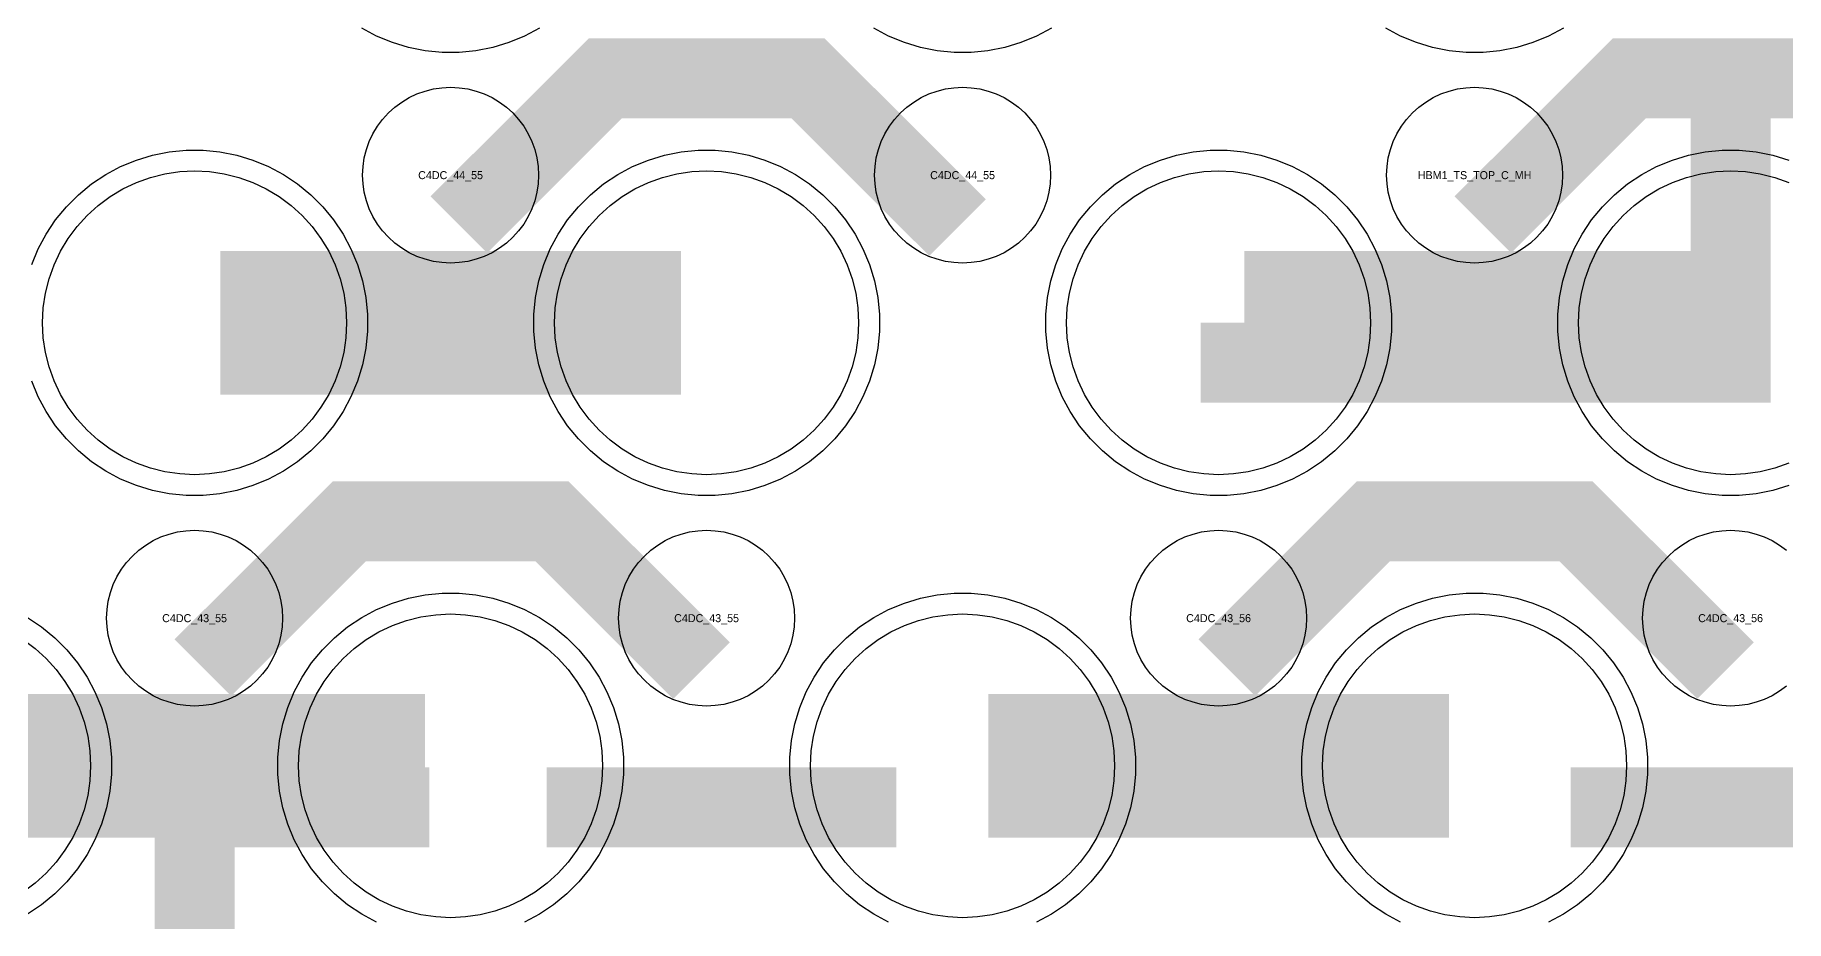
# Model space of a CAD drawing. Extents: x -11880 to 11880, y -14992 to 14992.
# Drawn here: x 5550 to 6097, y -8930 to -8653 of the extents above; entities that cross this region are included whole.
import ezdxf
from ezdxf.enums import TextEntityAlignment as Align

# ---------------------------------------------------------------- set-up
doc = ezdxf.new("R2010")
doc.units = 0
doc.header["$MEASUREMENT"] = 0
for name, color, linetype in [('GDS_775_DT_237', 138, 'CONTINUOUS'), ('RDL1_FS', 34, 'CONTINUOUS'), ('RDL_BS', 160, 'CONTINUOUS')]:
    doc.layers.add(name, color=color, linetype=linetype)

msp = doc.modelspace()

# ---------------------------------------------------------------- linework, layer by layer
at = {"layer": 'RDL1_FS'}
for points in [[(5600, -8790.254), (5595.343, -8790.025), (5590.732, -8789.341), (5586.209, -8788.209), (5581.819, -8786.637), (5577.605, -8784.645), (5573.605, -8782.247), (5569.86, -8779.469), (5566.406, -8776.339), (5563.276, -8772.885), (5560.498, -8769.14), (5558.1, -8765.14), (5556.108, -8760.926), (5554.536, -8756.536), (5553.404, -8752.013), (5552.72, -8747.402), (5552.491, -8742.745), (5552.72, -8738.088), (5553.404, -8733.477), (5554.536, -8728.954), (5556.108, -8724.564), (5558.1, -8720.35), (5560.498, -8716.35), (5563.276, -8712.605), (5566.406, -8709.151), (5569.86, -8706.021), (5573.605, -8703.243), (5577.605, -8700.845), (5581.819, -8698.853), (5586.209, -8697.281), (5590.732, -8696.149), (5595.343, -8695.465), (5600, -8695.236), (5604.657, -8695.465), (5609.268, -8696.149), (5613.791, -8697.281), (5618.181, -8698.853), (5622.395, -8700.845), (5626.395, -8703.243), (5630.14, -8706.021), (5633.594, -8709.151), (5636.724, -8712.605), (5639.502, -8716.35), (5641.9, -8720.35), (5643.892, -8724.564), (5645.464, -8728.954), (5646.596, -8733.477), (5647.28, -8738.088), (5647.509, -8742.745), (5647.28, -8747.402), (5646.596, -8752.013), (5645.464, -8756.536), (5643.892, -8760.926), (5641.9, -8765.14), (5639.502, -8769.14), (5636.724, -8772.885), (5633.594, -8776.339), (5630.14, -8779.469), (5626.395, -8782.247), (5622.395, -8784.645), (5618.181, -8786.637), (5613.791, -8788.209), (5609.268, -8789.341), (5604.657, -8790.025)], [(5760, -8790.254), (5755.343, -8790.025), (5750.732, -8789.341), (5746.209, -8788.209), (5741.819, -8786.637), (5737.605, -8784.645), (5733.605, -8782.247), (5729.86, -8779.469), (5726.406, -8776.339), (5723.276, -8772.885), (5720.498, -8769.14), (5718.1, -8765.14), (5716.108, -8760.926), (5714.536, -8756.536), (5713.404, -8752.013), (5712.72, -8747.402), (5712.491, -8742.745), (5712.72, -8738.088), (5713.404, -8733.477), (5714.536, -8728.954), (5716.108, -8724.564), (5718.1, -8720.35), (5720.498, -8716.35), (5723.276, -8712.605), (5726.406, -8709.151), (5729.86, -8706.021), (5733.605, -8703.243), (5737.605, -8700.845), (5741.819, -8698.853), (5746.209, -8697.281), (5750.732, -8696.149), (5755.343, -8695.465), (5760, -8695.236), (5764.657, -8695.465), (5769.268, -8696.149), (5773.791, -8697.281), (5778.181, -8698.853), (5782.395, -8700.845), (5786.395, -8703.243), (5790.14, -8706.021), (5793.594, -8709.151), (5796.724, -8712.605), (5799.502, -8716.35), (5801.9, -8720.35), (5803.892, -8724.564), (5805.464, -8728.954), (5806.596, -8733.477), (5807.28, -8738.088), (5807.509, -8742.745), (5807.28, -8747.402), (5806.596, -8752.013), (5805.464, -8756.536), (5803.892, -8760.926), (5801.9, -8765.14), (5799.502, -8769.14), (5796.724, -8772.885), (5793.594, -8776.339), (5790.14, -8779.469), (5786.395, -8782.247), (5782.395, -8784.645), (5778.181, -8786.637), (5773.791, -8788.209), (5769.268, -8789.341), (5764.657, -8790.025)], [(5920, -8790.254), (5915.343, -8790.025), (5910.732, -8789.341), (5906.209, -8788.209), (5901.819, -8786.637), (5897.605, -8784.645), (5893.605, -8782.247), (5889.86, -8779.469), (5886.406, -8776.339), (5883.276, -8772.885), (5880.498, -8769.14), (5878.1, -8765.14), (5876.108, -8760.926), (5874.536, -8756.536), (5873.404, -8752.013), (5872.72, -8747.402), (5872.491, -8742.745), (5872.72, -8738.088), (5873.404, -8733.477), (5874.536, -8728.954), (5876.108, -8724.564), (5878.1, -8720.35), (5880.498, -8716.35), (5883.276, -8712.605), (5886.406, -8709.151), (5889.86, -8706.021), (5893.605, -8703.243), (5897.605, -8700.845), (5901.819, -8698.853), (5906.209, -8697.281), (5910.732, -8696.149), (5915.343, -8695.465), (5920, -8695.236), (5924.657, -8695.465), (5929.268, -8696.149), (5933.791, -8697.281), (5938.181, -8698.853), (5942.395, -8700.845), (5946.395, -8703.243), (5950.14, -8706.021), (5953.594, -8709.151), (5956.724, -8712.605), (5959.502, -8716.35), (5961.9, -8720.35), (5963.892, -8724.564), (5965.464, -8728.954), (5966.596, -8733.477), (5967.28, -8738.088), (5967.509, -8742.745), (5967.28, -8747.402), (5966.596, -8752.013), (5965.464, -8756.536), (5963.892, -8760.926), (5961.9, -8765.14), (5959.502, -8769.14), (5956.724, -8772.885), (5953.594, -8776.339), (5950.14, -8779.469), (5946.395, -8782.247), (5942.395, -8784.645), (5938.181, -8786.637), (5933.791, -8788.209), (5929.268, -8789.341), (5924.657, -8790.025)]]:
    msp.add_lwpolyline(points, close=True, dxfattribs=at)
msp.add_lwpolyline([(6098.181, -8786.637), (6093.791, -8788.209), (6089.268, -8789.341), (6084.657, -8790.025), (6080, -8790.254), (6075.343, -8790.025), (6070.732, -8789.341), (6066.209, -8788.209), (6061.819, -8786.637), (6057.605, -8784.645), (6053.605, -8782.247), (6049.86, -8779.469), (6046.406, -8776.339), (6043.276, -8772.885), (6040.498, -8769.14), (6038.1, -8765.14), (6036.108, -8760.926), (6034.536, -8756.536), (6033.404, -8752.013), (6032.72, -8747.402), (6032.491, -8742.745), (6032.72, -8738.088), (6033.404, -8733.477), (6034.536, -8728.954), (6036.108, -8724.564), (6038.1, -8720.35), (6040.498, -8716.35), (6043.276, -8712.605), (6046.406, -8709.151), (6049.86, -8706.021), (6053.605, -8703.243), (6057.605, -8700.845), (6061.819, -8698.853), (6066.209, -8697.281), (6070.732, -8696.149), (6075.343, -8695.465), (6080, -8695.236), (6084.657, -8695.465), (6089.268, -8696.149), (6093.791, -8697.281), (6098.181, -8698.853)], dxfattribs=at)
for points in [[(5608.002, -8742.745, 45, 45, 0), (5680.002, -8742.745, 45, 45, 0)], [(5680.002, -8742.745, 45, 45, 0), (5752.002, -8742.745, 45, 45, 0)], [(5928.002, -8742.745, 45, 45, 0), (6000.002, -8742.745, 45, 45, 0)], [(6000.002, -8742.745, 45, 45, 0), (6072.002, -8742.745, 45, 45, 0)]]:
    msp.add_lwpolyline(points, format="xyseb", dxfattribs=at)
at = {"layer": 'RDL1_FS', "color": 241, "true_color": 0xf7abae}
for points in [[(5680, -8928.819), (5675.343, -8928.59), (5670.732, -8927.906), (5666.209, -8926.774), (5661.819, -8925.202), (5657.605, -8923.21), (5653.605, -8920.812), (5649.86, -8918.034), (5646.406, -8914.904), (5643.276, -8911.45), (5640.498, -8907.705), (5638.1, -8903.705), (5636.108, -8899.491), (5634.536, -8895.101), (5633.404, -8890.578), (5632.72, -8885.967), (5632.491, -8881.31), (5632.72, -8876.653), (5633.404, -8872.042), (5634.536, -8867.519), (5636.108, -8863.129), (5638.1, -8858.915), (5640.498, -8854.915), (5643.276, -8851.17), (5646.406, -8847.716), (5649.86, -8844.586), (5653.605, -8841.808), (5657.605, -8839.41), (5661.819, -8837.418), (5666.209, -8835.846), (5670.732, -8834.714), (5675.343, -8834.03), (5680, -8833.801), (5684.657, -8834.03), (5689.268, -8834.714), (5693.791, -8835.846), (5698.181, -8837.418), (5702.395, -8839.41), (5706.395, -8841.808), (5710.14, -8844.586), (5713.594, -8847.716), (5716.724, -8851.17), (5719.502, -8854.915), (5721.9, -8858.915), (5723.892, -8863.129), (5725.464, -8867.519), (5726.596, -8872.042), (5727.28, -8876.653), (5727.509, -8881.31), (5727.28, -8885.967), (5726.596, -8890.578), (5725.464, -8895.101), (5723.892, -8899.491), (5721.9, -8903.705), (5719.502, -8907.705), (5716.724, -8911.45), (5713.594, -8914.904), (5710.14, -8918.034), (5706.395, -8920.812), (5702.395, -8923.21), (5698.181, -8925.202), (5693.791, -8926.774), (5689.268, -8927.906), (5684.657, -8928.59)], [(5840, -8928.819), (5835.343, -8928.59), (5830.732, -8927.906), (5826.209, -8926.774), (5821.819, -8925.202), (5817.605, -8923.21), (5813.605, -8920.812), (5809.86, -8918.034), (5806.406, -8914.904), (5803.276, -8911.45), (5800.498, -8907.705), (5798.1, -8903.705), (5796.108, -8899.491), (5794.536, -8895.101), (5793.404, -8890.578), (5792.72, -8885.967), (5792.491, -8881.31), (5792.72, -8876.653), (5793.404, -8872.042), (5794.536, -8867.519), (5796.108, -8863.129), (5798.1, -8858.915), (5800.498, -8854.915), (5803.276, -8851.17), (5806.406, -8847.716), (5809.86, -8844.586), (5813.605, -8841.808), (5817.605, -8839.41), (5821.819, -8837.418), (5826.209, -8835.846), (5830.732, -8834.714), (5835.343, -8834.03), (5840, -8833.801), (5844.657, -8834.03), (5849.268, -8834.714), (5853.791, -8835.846), (5858.181, -8837.418), (5862.395, -8839.41), (5866.395, -8841.808), (5870.14, -8844.586), (5873.594, -8847.716), (5876.724, -8851.17), (5879.502, -8854.915), (5881.9, -8858.915), (5883.892, -8863.129), (5885.464, -8867.519), (5886.596, -8872.042), (5887.28, -8876.653), (5887.509, -8881.31), (5887.28, -8885.967), (5886.596, -8890.578), (5885.464, -8895.101), (5883.892, -8899.491), (5881.9, -8903.705), (5879.502, -8907.705), (5876.724, -8911.45), (5873.594, -8914.904), (5870.14, -8918.034), (5866.395, -8920.812), (5862.395, -8923.21), (5858.181, -8925.202), (5853.791, -8926.774), (5849.268, -8927.906), (5844.657, -8928.59)], [(6000, -8928.819), (5995.343, -8928.59), (5990.732, -8927.906), (5986.209, -8926.774), (5981.819, -8925.202), (5977.605, -8923.21), (5973.605, -8920.812), (5969.86, -8918.034), (5966.406, -8914.904), (5963.276, -8911.45), (5960.498, -8907.705), (5958.1, -8903.705), (5956.108, -8899.491), (5954.536, -8895.101), (5953.404, -8890.578), (5952.72, -8885.967), (5952.491, -8881.31), (5952.72, -8876.653), (5953.404, -8872.042), (5954.536, -8867.519), (5956.108, -8863.129), (5958.1, -8858.915), (5960.498, -8854.915), (5963.276, -8851.17), (5966.406, -8847.716), (5969.86, -8844.586), (5973.605, -8841.808), (5977.605, -8839.41), (5981.819, -8837.418), (5986.209, -8835.846), (5990.732, -8834.714), (5995.343, -8834.03), (6000, -8833.801), (6004.657, -8834.03), (6009.268, -8834.714), (6013.791, -8835.846), (6018.181, -8837.418), (6022.395, -8839.41), (6026.395, -8841.808), (6030.14, -8844.586), (6033.594, -8847.716), (6036.724, -8851.17), (6039.502, -8854.915), (6041.9, -8858.915), (6043.892, -8863.129), (6045.464, -8867.519), (6046.596, -8872.042), (6047.28, -8876.653), (6047.509, -8881.31), (6047.28, -8885.967), (6046.596, -8890.578), (6045.464, -8895.101), (6043.892, -8899.491), (6041.9, -8903.705), (6039.502, -8907.705), (6036.724, -8911.45), (6033.594, -8914.904), (6030.14, -8918.034), (6026.395, -8920.812), (6022.395, -8923.21), (6018.181, -8925.202), (6013.791, -8926.774), (6009.268, -8927.906), (6004.657, -8928.59)]]:
    msp.add_lwpolyline(points, close=True, dxfattribs=at)
msp.add_lwpolyline([(5546.395, -8841.808), (5550.14, -8844.586), (5553.594, -8847.716), (5556.724, -8851.17), (5559.502, -8854.915), (5561.9, -8858.915), (5563.892, -8863.129), (5565.464, -8867.519), (5566.596, -8872.042), (5567.28, -8876.653), (5567.509, -8881.31), (5567.28, -8885.967), (5566.596, -8890.578), (5565.464, -8895.101), (5563.892, -8899.491), (5561.9, -8903.705), (5559.502, -8907.705), (5556.724, -8911.45), (5553.594, -8914.904), (5550.14, -8918.034), (5546.395, -8920.812)], dxfattribs=at)
for points in [[(5528.002, -8881.31, 45, 45, 0), (5600.002, -8881.31, 45, 45, 0)], [(5600.002, -8881.31, 45, 45, 0), (5672.002, -8881.31, 45, 45, 0)], [(5848.002, -8881.31, 45, 45, 0), (5920.002, -8881.31, 45, 45, 0)], [(5920.002, -8881.31, 45, 45, 0), (5992.002, -8881.31, 45, 45, 0)]]:
    msp.add_lwpolyline(points, format="xyseb", dxfattribs=at)
at = {"layer": 'RDL_BS'}
for points in [[(6080, -8767.745, 25, 25, 0), (6080, -8653.744, 25, 25, 0)], [(5682.562, -8712.059, 25, 25, 0), (5728.377, -8666.244, 25, 25, 0), (5761.93, -8666.244, 25, 25, 0)], [(5838.401, -8712.958, 25, 25, 0), (5791.687, -8666.244, 25, 25, 0), (5761.929, -8666.244, 25, 25, 0)], [(6002.562, -8712.059, 25, 25, 0), (6048.377, -8666.244, 25, 25, 0), (6081.93, -8666.244, 25, 25, 0)], [(6158.401, -8712.958, 25, 25, 0), (6111.687, -8666.244, 25, 25, 0), (6081.929, -8666.244, 25, 25, 0)], [(5914.397, -8755.245, 25, 25, 0), (6092.5, -8755.245, 25, 25, 0)], [(5602.562, -8850.624, 25, 25, 0), (5648.377, -8804.809, 25, 25, 0), (5681.93, -8804.809, 25, 25, 0)], [(5758.401, -8851.523, 25, 25, 0), (5711.687, -8804.809, 25, 25, 0), (5681.929, -8804.809, 25, 25, 0)], [(5922.562, -8850.624, 25, 25, 0), (5968.377, -8804.809, 25, 25, 0), (6001.93, -8804.809, 25, 25, 0)], [(6078.401, -8851.523, 25, 25, 0), (6031.687, -8804.809, 25, 25, 0), (6001.929, -8804.809, 25, 25, 0)]]:
    msp.add_lwpolyline(points, format="xyseb", dxfattribs=at)
for points in [[(5707.777, -8650.563), (5703.115, -8653.055), (5698.205, -8655.086), (5693.165, -8656.617), (5687.938, -8657.663), (5682.644, -8658.18), (5677.356, -8658.18), (5672.062, -8657.663), (5666.835, -8656.617), (5661.795, -8655.086), (5656.885, -8653.055), (5652.223, -8650.563)], [(5867.777, -8650.563), (5863.115, -8653.055), (5858.205, -8655.086), (5853.165, -8656.617), (5847.938, -8657.663), (5842.644, -8658.18), (5837.356, -8658.18), (5832.062, -8657.663), (5826.835, -8656.617), (5821.795, -8655.086), (5816.885, -8653.055), (5812.223, -8650.563)], [(6027.777, -8650.563), (6023.115, -8653.055), (6018.205, -8655.086), (6013.165, -8656.617), (6007.938, -8657.663), (6002.644, -8658.18), (5997.356, -8658.18), (5992.062, -8657.663), (5986.835, -8656.617), (5981.795, -8655.086), (5976.885, -8653.055), (5972.223, -8650.563)], [(5549.094, -8724.54), (5551.125, -8719.63), (5553.617, -8714.968), (5556.564, -8710.554), (5559.926, -8706.453), (5563.708, -8702.671), (5567.809, -8699.309), (5572.223, -8696.362), (5576.885, -8693.87), (5581.795, -8691.839), (5586.835, -8690.308), (5592.062, -8689.262), (5597.356, -8688.745), (5602.644, -8688.745), (5607.938, -8689.262), (5613.165, -8690.308), (5618.205, -8691.839), (5623.115, -8693.87), (5627.777, -8696.362), (5632.191, -8699.309), (5636.292, -8702.671), (5640.074, -8706.453), (5643.436, -8710.554), (5646.383, -8714.968), (5648.875, -8719.63), (5650.906, -8724.54), (5652.437, -8729.58), (5653.483, -8734.807), (5654, -8740.101), (5654, -8745.389), (5653.483, -8750.683), (5652.437, -8755.91), (5650.906, -8760.95), (5648.875, -8765.86), (5646.383, -8770.522), (5643.436, -8774.936), (5640.074, -8779.037), (5636.292, -8782.819), (5632.191, -8786.181), (5627.777, -8789.128), (5623.115, -8791.62), (5618.205, -8793.651), (5613.165, -8795.182), (5607.938, -8796.228), (5602.644, -8796.745), (5597.356, -8796.745), (5592.062, -8796.228), (5586.835, -8795.182), (5581.795, -8793.651), (5576.885, -8791.62), (5572.223, -8789.128), (5567.809, -8786.181), (5563.708, -8782.819), (5559.926, -8779.037), (5556.564, -8774.936), (5553.617, -8770.522), (5551.125, -8765.86), (5549.094, -8760.95)], [(6098.205, -8793.651), (6093.165, -8795.182), (6087.938, -8796.228), (6082.644, -8796.745), (6077.356, -8796.745), (6072.062, -8796.228), (6066.835, -8795.182), (6061.795, -8793.651), (6056.885, -8791.62), (6052.223, -8789.128), (6047.809, -8786.181), (6043.708, -8782.819), (6039.926, -8779.037), (6036.564, -8774.936), (6033.617, -8770.522), (6031.125, -8765.86), (6029.094, -8760.95), (6027.563, -8755.91), (6026.517, -8750.683), (6026, -8745.389), (6026, -8740.101), (6026.517, -8734.807), (6027.563, -8729.58), (6029.094, -8724.54), (6031.125, -8719.63), (6033.617, -8714.968), (6036.564, -8710.554), (6039.926, -8706.453), (6043.708, -8702.671), (6047.809, -8699.309), (6052.223, -8696.362), (6056.885, -8693.87), (6061.795, -8691.839), (6066.835, -8690.308), (6072.062, -8689.262), (6077.356, -8688.745), (6082.644, -8688.745), (6087.938, -8689.262), (6093.165, -8690.308), (6098.205, -8691.839)], [(6097.443, -8856.376), (6095.28, -8857.979), (6092.956, -8859.372), (6090.519, -8860.524), (6087.984, -8861.431), (6085.365, -8862.088), (6082.693, -8862.484), (6080, -8862.616), (6077.307, -8862.484), (6074.635, -8862.088), (6072.016, -8861.431), (6069.481, -8860.524), (6067.044, -8859.372), (6064.72, -8857.979), (6062.557, -8856.376), (6060.558, -8854.564), (6058.746, -8852.565), (6057.143, -8850.402), (6055.75, -8848.078), (6054.598, -8845.641), (6053.691, -8843.106), (6053.034, -8840.487), (6052.638, -8837.815), (6052.506, -8835.122), (6052.638, -8832.429), (6053.034, -8829.757), (6053.691, -8827.138), (6054.598, -8824.603), (6055.75, -8822.166), (6057.143, -8819.842), (6058.746, -8817.679), (6060.558, -8815.68), (6062.557, -8813.868), (6064.72, -8812.265), (6067.044, -8810.872), (6069.481, -8809.72), (6072.016, -8808.813), (6074.635, -8808.156), (6077.307, -8807.76), (6080, -8807.628), (6082.693, -8807.76), (6085.365, -8808.156), (6087.984, -8808.813), (6090.519, -8809.72), (6092.956, -8810.872), (6095.28, -8812.265), (6097.443, -8813.868)]]:
    msp.add_lwpolyline(points, dxfattribs=at)
for points in [[(5680, -8724.051), (5677.307, -8723.919), (5674.635, -8723.523), (5672.016, -8722.866), (5669.481, -8721.959), (5667.044, -8720.807), (5664.72, -8719.414), (5662.557, -8717.811), (5660.558, -8715.999), (5658.746, -8714), (5657.143, -8711.837), (5655.75, -8709.513), (5654.598, -8707.076), (5653.691, -8704.541), (5653.034, -8701.922), (5652.638, -8699.25), (5652.506, -8696.557), (5652.638, -8693.864), (5653.034, -8691.192), (5653.691, -8688.573), (5654.598, -8686.038), (5655.75, -8683.601), (5657.143, -8681.277), (5658.746, -8679.114), (5660.558, -8677.115), (5662.557, -8675.303), (5664.72, -8673.7), (5667.044, -8672.307), (5669.481, -8671.155), (5672.016, -8670.248), (5674.635, -8669.591), (5677.307, -8669.195), (5680, -8669.063), (5682.693, -8669.195), (5685.365, -8669.591), (5687.984, -8670.248), (5690.519, -8671.155), (5692.956, -8672.307), (5695.28, -8673.7), (5697.443, -8675.303), (5699.442, -8677.115), (5701.254, -8679.114), (5702.857, -8681.277), (5704.25, -8683.601), (5705.402, -8686.038), (5706.309, -8688.573), (5706.966, -8691.192), (5707.362, -8693.864), (5707.494, -8696.557), (5707.362, -8699.25), (5706.966, -8701.922), (5706.309, -8704.541), (5705.402, -8707.076), (5704.25, -8709.513), (5702.857, -8711.837), (5701.254, -8714), (5699.442, -8715.999), (5697.443, -8717.811), (5695.28, -8719.414), (5692.956, -8720.807), (5690.519, -8721.959), (5687.984, -8722.866), (5685.365, -8723.523), (5682.693, -8723.919)], [(5840, -8724.051), (5837.307, -8723.919), (5834.635, -8723.523), (5832.016, -8722.866), (5829.481, -8721.959), (5827.044, -8720.807), (5824.72, -8719.414), (5822.557, -8717.811), (5820.558, -8715.999), (5818.746, -8714), (5817.143, -8711.837), (5815.75, -8709.513), (5814.598, -8707.076), (5813.691, -8704.541), (5813.034, -8701.922), (5812.638, -8699.25), (5812.506, -8696.557), (5812.638, -8693.864), (5813.034, -8691.192), (5813.691, -8688.573), (5814.598, -8686.038), (5815.75, -8683.601), (5817.143, -8681.277), (5818.746, -8679.114), (5820.558, -8677.115), (5822.557, -8675.303), (5824.72, -8673.7), (5827.044, -8672.307), (5829.481, -8671.155), (5832.016, -8670.248), (5834.635, -8669.591), (5837.307, -8669.195), (5840, -8669.063), (5842.693, -8669.195), (5845.365, -8669.591), (5847.984, -8670.248), (5850.519, -8671.155), (5852.956, -8672.307), (5855.28, -8673.7), (5857.443, -8675.303), (5859.442, -8677.115), (5861.254, -8679.114), (5862.857, -8681.277), (5864.25, -8683.601), (5865.402, -8686.038), (5866.309, -8688.573), (5866.966, -8691.192), (5867.362, -8693.864), (5867.494, -8696.557), (5867.362, -8699.25), (5866.966, -8701.922), (5866.309, -8704.541), (5865.402, -8707.076), (5864.25, -8709.513), (5862.857, -8711.837), (5861.254, -8714), (5859.442, -8715.999), (5857.443, -8717.811), (5855.28, -8719.414), (5852.956, -8720.807), (5850.519, -8721.959), (5847.984, -8722.866), (5845.365, -8723.523), (5842.693, -8723.919)], [(6000, -8724.051), (5997.307, -8723.919), (5994.635, -8723.523), (5992.016, -8722.866), (5989.481, -8721.959), (5987.044, -8720.807), (5984.72, -8719.414), (5982.557, -8717.811), (5980.558, -8715.999), (5978.746, -8714), (5977.143, -8711.837), (5975.75, -8709.513), (5974.598, -8707.076), (5973.691, -8704.541), (5973.034, -8701.922), (5972.638, -8699.25), (5972.506, -8696.557), (5972.638, -8693.864), (5973.034, -8691.192), (5973.691, -8688.573), (5974.598, -8686.038), (5975.75, -8683.601), (5977.143, -8681.277), (5978.746, -8679.114), (5980.558, -8677.115), (5982.557, -8675.303), (5984.72, -8673.7), (5987.044, -8672.307), (5989.481, -8671.155), (5992.016, -8670.248), (5994.635, -8669.591), (5997.307, -8669.195), (6000, -8669.063), (6002.693, -8669.195), (6005.365, -8669.591), (6007.984, -8670.248), (6010.519, -8671.155), (6012.956, -8672.307), (6015.28, -8673.7), (6017.443, -8675.303), (6019.442, -8677.115), (6021.254, -8679.114), (6022.857, -8681.277), (6024.25, -8683.601), (6025.402, -8686.038), (6026.309, -8688.573), (6026.966, -8691.192), (6027.362, -8693.864), (6027.494, -8696.557), (6027.362, -8699.25), (6026.966, -8701.922), (6026.309, -8704.541), (6025.402, -8707.076), (6024.25, -8709.513), (6022.857, -8711.837), (6021.254, -8714), (6019.442, -8715.999), (6017.443, -8717.811), (6015.28, -8719.414), (6012.956, -8720.807), (6010.519, -8721.959), (6007.984, -8722.866), (6005.365, -8723.523), (6002.693, -8723.919)], [(5757.356, -8796.745), (5752.062, -8796.228), (5746.835, -8795.182), (5741.795, -8793.651), (5736.885, -8791.62), (5732.223, -8789.128), (5727.809, -8786.181), (5723.708, -8782.819), (5719.926, -8779.037), (5716.564, -8774.936), (5713.617, -8770.522), (5711.125, -8765.86), (5709.094, -8760.95), (5707.563, -8755.91), (5706.517, -8750.683), (5706, -8745.389), (5706, -8740.101), (5706.517, -8734.807), (5707.563, -8729.58), (5709.094, -8724.54), (5711.125, -8719.63), (5713.617, -8714.968), (5716.564, -8710.554), (5719.926, -8706.453), (5723.708, -8702.671), (5727.809, -8699.309), (5732.223, -8696.362), (5736.885, -8693.87), (5741.795, -8691.839), (5746.835, -8690.308), (5752.062, -8689.262), (5757.356, -8688.745), (5762.644, -8688.745), (5767.938, -8689.262), (5773.165, -8690.308), (5778.205, -8691.839), (5783.115, -8693.87), (5787.777, -8696.362), (5792.191, -8699.309), (5796.292, -8702.671), (5800.074, -8706.453), (5803.436, -8710.554), (5806.383, -8714.968), (5808.875, -8719.63), (5810.906, -8724.54), (5812.437, -8729.58), (5813.483, -8734.807), (5814, -8740.101), (5814, -8745.389), (5813.483, -8750.683), (5812.437, -8755.91), (5810.906, -8760.95), (5808.875, -8765.86), (5806.383, -8770.522), (5803.436, -8774.936), (5800.074, -8779.037), (5796.292, -8782.819), (5792.191, -8786.181), (5787.777, -8789.128), (5783.115, -8791.62), (5778.205, -8793.651), (5773.165, -8795.182), (5767.938, -8796.228), (5762.644, -8796.745)], [(5917.356, -8796.745), (5912.062, -8796.228), (5906.835, -8795.182), (5901.795, -8793.651), (5896.885, -8791.62), (5892.223, -8789.128), (5887.809, -8786.181), (5883.708, -8782.819), (5879.926, -8779.037), (5876.564, -8774.936), (5873.617, -8770.522), (5871.125, -8765.86), (5869.094, -8760.95), (5867.563, -8755.91), (5866.517, -8750.683), (5866, -8745.389), (5866, -8740.101), (5866.517, -8734.807), (5867.563, -8729.58), (5869.094, -8724.54), (5871.125, -8719.63), (5873.617, -8714.968), (5876.564, -8710.554), (5879.926, -8706.453), (5883.708, -8702.671), (5887.809, -8699.309), (5892.223, -8696.362), (5896.885, -8693.87), (5901.795, -8691.839), (5906.835, -8690.308), (5912.062, -8689.262), (5917.356, -8688.745), (5922.644, -8688.745), (5927.938, -8689.262), (5933.165, -8690.308), (5938.205, -8691.839), (5943.115, -8693.87), (5947.777, -8696.362), (5952.191, -8699.309), (5956.292, -8702.671), (5960.074, -8706.453), (5963.436, -8710.554), (5966.383, -8714.968), (5968.875, -8719.63), (5970.906, -8724.54), (5972.437, -8729.58), (5973.483, -8734.807), (5974, -8740.101), (5974, -8745.389), (5973.483, -8750.683), (5972.437, -8755.91), (5970.906, -8760.95), (5968.875, -8765.86), (5966.383, -8770.522), (5963.436, -8774.936), (5960.074, -8779.037), (5956.292, -8782.819), (5952.191, -8786.181), (5947.777, -8789.128), (5943.115, -8791.62), (5938.205, -8793.651), (5933.165, -8795.182), (5927.938, -8796.228), (5922.644, -8796.745)], [(5600, -8862.616), (5597.307, -8862.484), (5594.635, -8862.088), (5592.016, -8861.431), (5589.481, -8860.524), (5587.044, -8859.372), (5584.72, -8857.979), (5582.557, -8856.376), (5580.558, -8854.564), (5578.746, -8852.565), (5577.143, -8850.402), (5575.75, -8848.078), (5574.598, -8845.641), (5573.691, -8843.106), (5573.034, -8840.487), (5572.638, -8837.815), (5572.506, -8835.122), (5572.638, -8832.429), (5573.034, -8829.757), (5573.691, -8827.138), (5574.598, -8824.603), (5575.75, -8822.166), (5577.143, -8819.842), (5578.746, -8817.679), (5580.558, -8815.68), (5582.557, -8813.868), (5584.72, -8812.265), (5587.044, -8810.872), (5589.481, -8809.72), (5592.016, -8808.813), (5594.635, -8808.156), (5597.307, -8807.76), (5600, -8807.628), (5602.693, -8807.76), (5605.365, -8808.156), (5607.984, -8808.813), (5610.519, -8809.72), (5612.956, -8810.872), (5615.28, -8812.265), (5617.443, -8813.868), (5619.442, -8815.68), (5621.254, -8817.679), (5622.857, -8819.842), (5624.25, -8822.166), (5625.402, -8824.603), (5626.309, -8827.138), (5626.966, -8829.757), (5627.362, -8832.429), (5627.494, -8835.122), (5627.362, -8837.815), (5626.966, -8840.487), (5626.309, -8843.106), (5625.402, -8845.641), (5624.25, -8848.078), (5622.857, -8850.402), (5621.254, -8852.565), (5619.442, -8854.564), (5617.443, -8856.376), (5615.28, -8857.979), (5612.956, -8859.372), (5610.519, -8860.524), (5607.984, -8861.431), (5605.365, -8862.088), (5602.693, -8862.484)], [(5760, -8862.616), (5757.307, -8862.484), (5754.635, -8862.088), (5752.016, -8861.431), (5749.481, -8860.524), (5747.044, -8859.372), (5744.72, -8857.979), (5742.557, -8856.376), (5740.558, -8854.564), (5738.746, -8852.565), (5737.143, -8850.402), (5735.75, -8848.078), (5734.598, -8845.641), (5733.691, -8843.106), (5733.034, -8840.487), (5732.638, -8837.815), (5732.506, -8835.122), (5732.638, -8832.429), (5733.034, -8829.757), (5733.691, -8827.138), (5734.598, -8824.603), (5735.75, -8822.166), (5737.143, -8819.842), (5738.746, -8817.679), (5740.558, -8815.68), (5742.557, -8813.868), (5744.72, -8812.265), (5747.044, -8810.872), (5749.481, -8809.72), (5752.016, -8808.813), (5754.635, -8808.156), (5757.307, -8807.76), (5760, -8807.628), (5762.693, -8807.76), (5765.365, -8808.156), (5767.984, -8808.813), (5770.519, -8809.72), (5772.956, -8810.872), (5775.28, -8812.265), (5777.443, -8813.868), (5779.442, -8815.68), (5781.254, -8817.679), (5782.857, -8819.842), (5784.25, -8822.166), (5785.402, -8824.603), (5786.309, -8827.138), (5786.966, -8829.757), (5787.362, -8832.429), (5787.494, -8835.122), (5787.362, -8837.815), (5786.966, -8840.487), (5786.309, -8843.106), (5785.402, -8845.641), (5784.25, -8848.078), (5782.857, -8850.402), (5781.254, -8852.565), (5779.442, -8854.564), (5777.443, -8856.376), (5775.28, -8857.979), (5772.956, -8859.372), (5770.519, -8860.524), (5767.984, -8861.431), (5765.365, -8862.088), (5762.693, -8862.484)], [(5920, -8862.616), (5917.307, -8862.484), (5914.635, -8862.088), (5912.016, -8861.431), (5909.481, -8860.524), (5907.044, -8859.372), (5904.72, -8857.979), (5902.557, -8856.376), (5900.558, -8854.564), (5898.746, -8852.565), (5897.143, -8850.402), (5895.75, -8848.078), (5894.598, -8845.641), (5893.691, -8843.106), (5893.034, -8840.487), (5892.638, -8837.815), (5892.506, -8835.122), (5892.638, -8832.429), (5893.034, -8829.757), (5893.691, -8827.138), (5894.598, -8824.603), (5895.75, -8822.166), (5897.143, -8819.842), (5898.746, -8817.679), (5900.558, -8815.68), (5902.557, -8813.868), (5904.72, -8812.265), (5907.044, -8810.872), (5909.481, -8809.72), (5912.016, -8808.813), (5914.635, -8808.156), (5917.307, -8807.76), (5920, -8807.628), (5922.693, -8807.76), (5925.365, -8808.156), (5927.984, -8808.813), (5930.519, -8809.72), (5932.956, -8810.872), (5935.28, -8812.265), (5937.443, -8813.868), (5939.442, -8815.68), (5941.254, -8817.679), (5942.857, -8819.842), (5944.25, -8822.166), (5945.402, -8824.603), (5946.309, -8827.138), (5946.966, -8829.757), (5947.362, -8832.429), (5947.494, -8835.122), (5947.362, -8837.815), (5946.966, -8840.487), (5946.309, -8843.106), (5945.402, -8845.641), (5944.25, -8848.078), (5942.857, -8850.402), (5941.254, -8852.565), (5939.442, -8854.564), (5937.443, -8856.376), (5935.28, -8857.979), (5932.956, -8859.372), (5930.519, -8860.524), (5927.984, -8861.431), (5925.365, -8862.088), (5922.693, -8862.484)]]:
    msp.add_lwpolyline(points, close=True, dxfattribs=at)
at = {"layer": 'RDL_BS', "color": 241, "true_color": 0xf7abae}
for points in [[(5656.885, -8930.185), (5652.223, -8927.693), (5647.809, -8924.746), (5643.708, -8921.384), (5639.926, -8917.602), (5636.564, -8913.501), (5633.617, -8909.087), (5631.125, -8904.425), (5629.094, -8899.515), (5627.563, -8894.475), (5626.517, -8889.248), (5626, -8883.954), (5626, -8878.666), (5626.517, -8873.372), (5627.563, -8868.145), (5629.094, -8863.105), (5631.125, -8858.195), (5633.617, -8853.533), (5636.564, -8849.119), (5639.926, -8845.018), (5643.708, -8841.236), (5647.809, -8837.874), (5652.223, -8834.927), (5656.885, -8832.435), (5661.795, -8830.404), (5666.835, -8828.873), (5672.062, -8827.827), (5677.356, -8827.31), (5682.644, -8827.31), (5687.938, -8827.827), (5693.165, -8828.873), (5698.205, -8830.404), (5703.115, -8832.435), (5707.777, -8834.927), (5712.191, -8837.874), (5716.292, -8841.236), (5720.074, -8845.018), (5723.436, -8849.119), (5726.383, -8853.533), (5728.875, -8858.195), (5730.906, -8863.105), (5732.437, -8868.145), (5733.483, -8873.372), (5734, -8878.666), (5734, -8883.954), (5733.483, -8889.248), (5732.437, -8894.475), (5730.906, -8899.515), (5728.875, -8904.425), (5726.383, -8909.087), (5723.436, -8913.501), (5720.074, -8917.602), (5716.292, -8921.384), (5712.191, -8924.746), (5707.777, -8927.693), (5703.115, -8930.185)], [(5816.885, -8930.185), (5812.223, -8927.693), (5807.809, -8924.746), (5803.708, -8921.384), (5799.926, -8917.602), (5796.564, -8913.501), (5793.617, -8909.087), (5791.125, -8904.425), (5789.094, -8899.515), (5787.563, -8894.475), (5786.517, -8889.248), (5786, -8883.954), (5786, -8878.666), (5786.517, -8873.372), (5787.563, -8868.145), (5789.094, -8863.105), (5791.125, -8858.195), (5793.617, -8853.533), (5796.564, -8849.119), (5799.926, -8845.018), (5803.708, -8841.236), (5807.809, -8837.874), (5812.223, -8834.927), (5816.885, -8832.435), (5821.795, -8830.404), (5826.835, -8828.873), (5832.062, -8827.827), (5837.356, -8827.31), (5842.644, -8827.31), (5847.938, -8827.827), (5853.165, -8828.873), (5858.205, -8830.404), (5863.115, -8832.435), (5867.777, -8834.927), (5872.191, -8837.874), (5876.292, -8841.236), (5880.074, -8845.018), (5883.436, -8849.119), (5886.383, -8853.533), (5888.875, -8858.195), (5890.906, -8863.105), (5892.437, -8868.145), (5893.483, -8873.372), (5894, -8878.666), (5894, -8883.954), (5893.483, -8889.248), (5892.437, -8894.475), (5890.906, -8899.515), (5888.875, -8904.425), (5886.383, -8909.087), (5883.436, -8913.501), (5880.074, -8917.602), (5876.292, -8921.384), (5872.191, -8924.746), (5867.777, -8927.693), (5863.115, -8930.185)], [(5976.885, -8930.185), (5972.223, -8927.693), (5967.809, -8924.746), (5963.708, -8921.384), (5959.926, -8917.602), (5956.564, -8913.501), (5953.617, -8909.087), (5951.125, -8904.425), (5949.094, -8899.515), (5947.563, -8894.475), (5946.517, -8889.248), (5946, -8883.954), (5946, -8878.666), (5946.517, -8873.372), (5947.563, -8868.145), (5949.094, -8863.105), (5951.125, -8858.195), (5953.617, -8853.533), (5956.564, -8849.119), (5959.926, -8845.018), (5963.708, -8841.236), (5967.809, -8837.874), (5972.223, -8834.927), (5976.885, -8832.435), (5981.795, -8830.404), (5986.835, -8828.873), (5992.062, -8827.827), (5997.356, -8827.31), (6002.644, -8827.31), (6007.938, -8827.827), (6013.165, -8828.873), (6018.205, -8830.404), (6023.115, -8832.435), (6027.777, -8834.927), (6032.191, -8837.874), (6036.292, -8841.236), (6040.074, -8845.018), (6043.436, -8849.119), (6046.383, -8853.533), (6048.875, -8858.195), (6050.906, -8863.105), (6052.437, -8868.145), (6053.483, -8873.372), (6054, -8878.666), (6054, -8883.954), (6053.483, -8889.248), (6052.437, -8894.475), (6050.906, -8899.515), (6048.875, -8904.425), (6046.383, -8909.087), (6043.436, -8913.501), (6040.074, -8917.602), (6036.292, -8921.384), (6032.191, -8924.746), (6027.777, -8927.693), (6023.115, -8930.185)], [(5547.777, -8834.927), (5552.191, -8837.874), (5556.292, -8841.236), (5560.074, -8845.018), (5563.436, -8849.119), (5566.383, -8853.533), (5568.875, -8858.195), (5570.906, -8863.105), (5572.437, -8868.145), (5573.483, -8873.372), (5574, -8878.666), (5574, -8883.954), (5573.483, -8889.248), (5572.437, -8894.475), (5570.906, -8899.515), (5568.875, -8904.425), (5566.383, -8909.087), (5563.436, -8913.501), (5560.074, -8917.602), (5556.292, -8921.384), (5552.191, -8924.746), (5547.777, -8927.693)]]:
    msp.add_lwpolyline(points, dxfattribs=at)
for points in [[(5600, -8988.6, 25, 25, 0), (5600, -8881.823, 25, 25, 0)], [(5587.5, -8894.323, 25, 25, 0), (5673.333, -8894.323, 25, 25, 0)], [(5627.056, -8894.323, 25, 25, 0), (5668.26, -8894.323, 25, 25, 0)], [(5710.016, -8894.323, 25, 25, 0), (5819.281, -8894.323, 25, 25, 0)], [(6030.016, -8894.323, 25, 25, 0), (6139.281, -8894.323, 25, 25, 0)], [(5600, -8912.292, 25, 25, 0), (5600, -8957.912, 25, 25, 0)]]:
    msp.add_lwpolyline(points, format="xyseb", dxfattribs=at)

# ---------------------------------------------------------------- texts
at = {"layer": 'GDS_775_DT_237'}
for s, p in [('C4DC_44_55', (5680, -8696.557)), ('C4DC_44_55', (5680, -8696.557)), ('C4DC_44_55', (5840, -8696.557)), ('C4DC_44_55', (5840, -8696.557)), ('HBM1_TS_TOP_C_MH', (6000, -8696.557)), ('HBM1_TS_TOP_C_MH', (6000, -8696.557)), ('C4DC_43_55', (5600, -8835.122)), ('C4DC_43_55', (5600, -8835.122)), ('C4DC_43_55', (5760, -8835.122)), ('C4DC_43_55', (5760, -8835.122)), ('C4DC_43_56', (5920, -8835.122)), ('C4DC_43_56', (5920, -8835.122)), ('C4DC_43_56', (6080, -8835.122)), ('C4DC_43_56', (6080, -8835.122))]:
    msp.add_text(s, height=2.5, dxfattribs=at).set_placement(p, align=Align.MIDDLE_CENTER)

doc.saveas('drawing.dxf')
